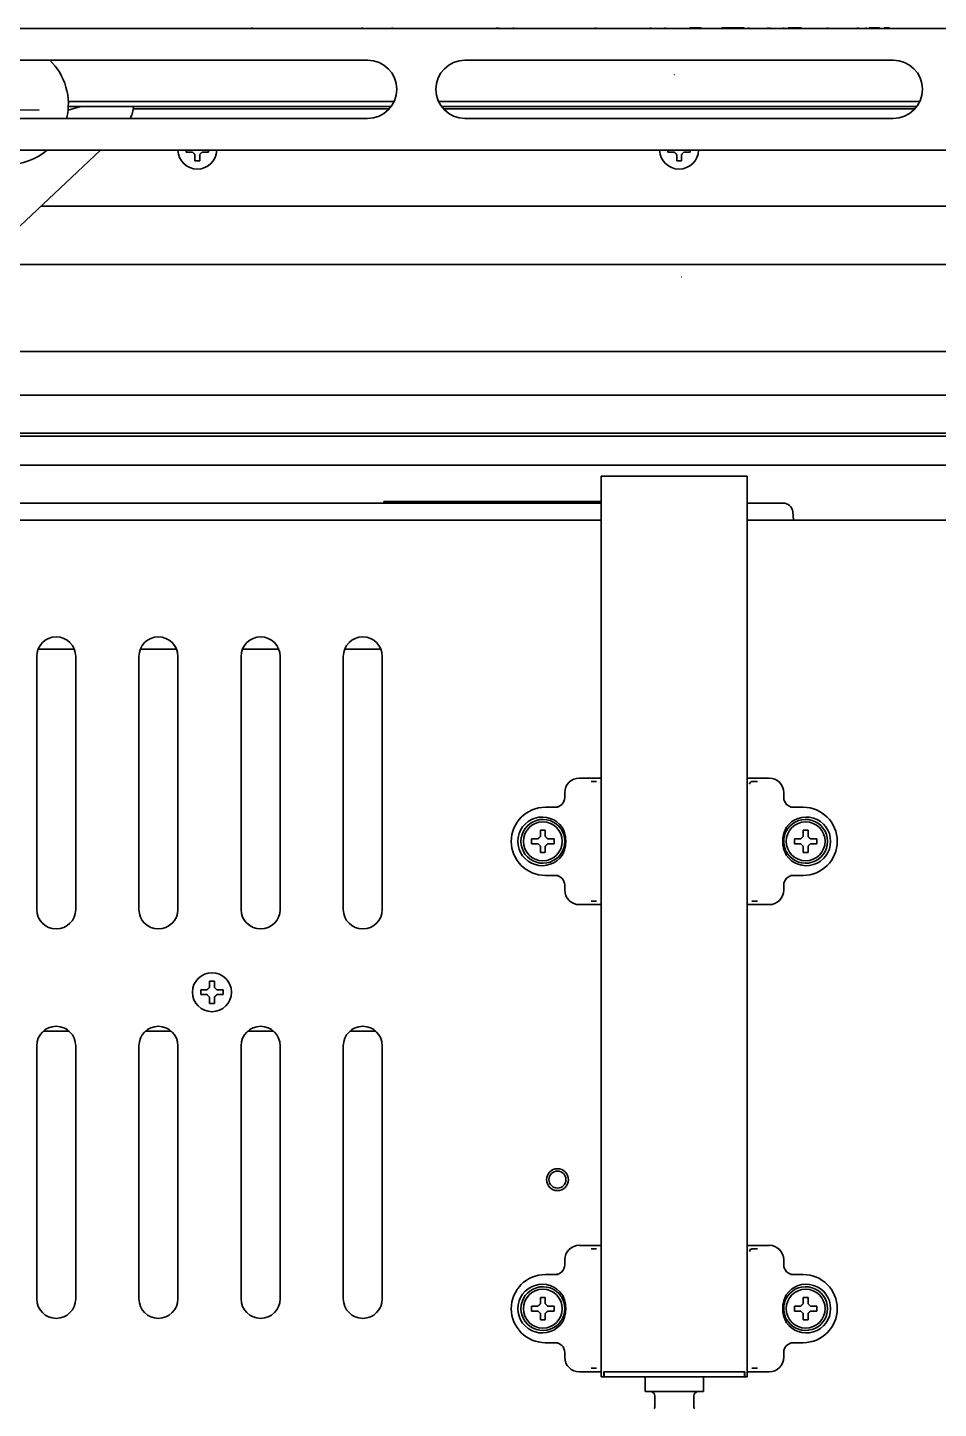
# Model space of a CAD drawing. Header units: inches. Extents: x 885 to 6823, y 710 to 5493.
# Drawn here: x 2807.9 to 2995.1, y 5130.6 to 5414.3 of the extents above; entities that cross this region are included whole.
import ezdxf

# ---------------------------------------------------------------- set-up
doc = ezdxf.new("R2010")
doc.units = ezdxf.units.IN
doc.layers.add('1', color=7, linetype='Continuous', true_color=0xffffff)

msp = doc.modelspace()

# ---------------------------------------------------------------- linework, layer by layer
at = {"layer": '1', "color": 7, "linetype": 'Continuous', "lineweight": 35}
for p, q in [((3093.78, 5414.08), (2789.78, 5414.08)), ((2854.05, 5414.26), (2854.05, 5414.08)), ((2876.64, 5414.26), (2876.64, 5414.08)), ((2882.81, 5414.26), (2882.81, 5414.08)), ((2889.67, 5414.08), (2889.67, 5414.18)), ((2890.03, 5414.08), (2890.03, 5414.18)), ((2893.94, 5414.08), (2893.94, 5414.18)), ((2895.74, 5414.08), (2895.74, 5414.18)), ((2898.19, 5414.08), (2898.19, 5414.18)), ((2898.45, 5414.08), (2898.45, 5414.18)), ((2899.8, 5414.08), (2899.8, 5414.18)), ((2902.76, 5414.08), (2902.76, 5414.18)), ((2903.14, 5414.08), (2903.14, 5414.18)), ((2904.34, 5414.26), (2904.34, 5414.08)), ((2904.69, 5414.08), (2904.69, 5414.26)), ((2906.92, 5414.08), (2906.92, 5414.18)), ((2907.78, 5414.26), (2907.78, 5414.08)), ((2910.32, 5414.08), (2910.32, 5414.18)), ((2913.7, 5414.08), (2913.7, 5414.18)), ((2914.15, 5414.08), (2914.15, 5414.18)), ((2924.62, 5414.08), (2924.62, 5414.26)), ((2935.87, 5414.08), (2935.87, 5414.26)), ((2938.92, 5414.26), (2938.92, 5414.08)), ((2941.78, 5414.08), (2941.78, 5414.08)), ((2943.98, 5414.08), (2943.98, 5414.18)), ((2946.33, 5414.08), (2946.33, 5414.18)), ((2950.59, 5414.08), (2950.59, 5414.18)), ((2952.44, 5414.08), (2952.44, 5414.18)), ((2954.92, 5414.08), (2954.92, 5414.18)), ((2955.13, 5414.08), (2955.13, 5414.18)), ((2956.04, 5414.26), (2956.04, 5414.08)), ((2959.99, 5414.08), (2959.99, 5414.26)), ((2960.42, 5414.26), (2960.42, 5414.08)), ((2963.04, 5414.08), (2963.04, 5414.18)), ((2963.23, 5414.08), (2963.23, 5414.26)), ((2964.21, 5414.08), (2964.21, 5414.18)), ((2966.91, 5414.08), (2966.91, 5414.18)), ((2972.25, 5414.08), (2972.25, 5414.26)), ((2972.95, 5414.08), (2972.95, 5414.18)), ((2973.15, 5414.08), (2973.15, 5414.18)), ((2978.43, 5414.08), (2978.43, 5414.26)), ((2978.57, 5414.08), (2978.57, 5414.26)), ((2980.23, 5414.26), (2980.23, 5414.08)), ((2980.81, 5414.08), (2980.81, 5414.18)), ((2981.57, 5414.08), (2981.57, 5414.18)), ((2981.62, 5414.08), (2981.62, 5414.18)), ((2982.25, 5414.08), (2982.25, 5414.18)), ((2982.33, 5414.18), (2982.33, 5414.08)), ((2982.93, 5414.08), (2982.93, 5414.18)), ((2983.93, 5414.08), (2983.93, 5414.18)), ((2984.35, 5414.08), (2984.35, 5414.18)), ((2984.37, 5414.08), (2984.37, 5414.18)), ((2985.01, 5414.18), (2984.93, 5414.18)), ((2984.93, 5414.08), (2984.93, 5414.18)), ((2985.01, 5414.08), (2985.01, 5414.18)), ((2802.78, 5407.58), (2877.78, 5407.58)), ((2897.78, 5407.58), (2985.78, 5407.58)), ((2816.27, 5399.08), (2883.24, 5399.08)), ((2892.33, 5399.08), (2991.23, 5399.08)), ((2798.4, 5397.48), (2810.28, 5397.28)), ((2877.78, 5395.58), (2802.78, 5395.58)), ((2818.85, 5398.08), (2816.21, 5397.29)), ((2816.27, 5398.08), (2882.65, 5398.08)), ((2829.65, 5397.58), (2882.25, 5397.58)), ((2892.91, 5398.08), (2990.65, 5398.08)), ((2893.31, 5397.58), (2990.25, 5397.58)), ((2985.78, 5395.58), (2897.78, 5395.58)), ((3093.78, 5389.08), (2789.78, 5389.08)), ((2797.88, 5365.58), (2822.87, 5389.08)), ((2840.48, 5388.68), (2840.48, 5389.08)), ((2845.08, 5389.08), (2845.08, 5388.68)), ((2939.48, 5388.68), (2939.48, 5389.08)), ((2944.08, 5389.08), (2944.08, 5388.68)), ((2810.64, 5377.58), (3072.92, 5377.58)), ((3101.06, 5365.58), (2782.5, 5365.58)), ((2755.76, 5347.73), (3127.8, 5347.73)), ((2744.24, 5338.73), (3139.32, 5338.73)), ((2731.39, 5330.33), (3150.18, 5330.33)), ((3145.53, 5330.94), (2736.03, 5330.94)), ((2733.28, 5324.33), (3148.28, 5324.33)), ((2925.78, 5289.08), (2925.78, 5322.08)), ((2955.78, 5322.08), (2925.78, 5322.08)), ((2955.78, 5289.08), (2955.78, 5322.08)), ((2733.28, 5316.58), (2925.78, 5316.58)), ((2733.28, 5316.58), (2925.78, 5316.58)), ((2881.08, 5316.88), (2883.08, 5316.88)), ((2881.08, 5316.58), (2881.08, 5316.88)), ((2883.08, 5316.88), (2925.78, 5316.88)), ((2955.78, 5316.58), (2958.16, 5316.58)), ((2955.78, 5316.58), (2958.16, 5316.58)), ((2958.16, 5316.58), (2963.14, 5316.58)), ((2958.16, 5316.58), (2963.14, 5316.58)), ((2965.13, 5314.76), (2965.28, 5313.08)), ((2965.13, 5314.76), (2965.28, 5313.08)), ((2733.28, 5313.08), (2925.78, 5313.08)), ((2955.78, 5313.08), (3148.28, 5313.08)), ((2925.78, 5289.08), (2925.78, 5138.08)), ((2955.78, 5138.08), (2955.78, 5289.08)), ((2809.78, 5233.08), (2809.78, 5285.08)), ((2817.49, 5286.58), (2810.07, 5286.58)), ((2817.49, 5286.58), (2810.07, 5286.58)), ((2817.78, 5285.08), (2817.78, 5233.08)), ((2830.78, 5233.08), (2830.78, 5285.08)), ((2838.49, 5286.58), (2831.07, 5286.58)), ((2838.49, 5286.58), (2831.07, 5286.58)), ((2838.78, 5285.08), (2838.78, 5233.08)), ((2851.78, 5233.08), (2851.78, 5285.08)), ((2859.49, 5286.58), (2852.07, 5286.58)), ((2859.49, 5286.58), (2852.07, 5286.58)), ((2859.78, 5285.08), (2859.78, 5233.08)), ((2872.78, 5233.08), (2872.78, 5285.08)), ((2880.49, 5286.58), (2873.07, 5286.58)), ((2880.49, 5286.58), (2873.07, 5286.58)), ((2880.78, 5285.08), (2880.78, 5233.08)), ((2921.29, 5260.08), (2925.78, 5260.08)), ((2923.68, 5259.34), (2924.81, 5259.34)), ((2955.78, 5260.08), (2960.27, 5260.08)), ((2956.75, 5259.34), (2957.88, 5259.34)), ((2918.28, 5257.09), (2918.28, 5256.08)), ((2963.28, 5256.08), (2963.28, 5257.09)), ((2914.28, 5254.08), (2916.9, 5254.08)), ((2964.66, 5254.08), (2967.28, 5254.08)), ((2911.48, 5247.08), (2911.48, 5247.58)), ((2911.48, 5246.58), (2911.48, 5247.08)), ((2916.08, 5247.58), (2916.08, 5247.08)), ((2916.08, 5247.08), (2916.08, 5246.58)), ((2965.48, 5247.08), (2965.48, 5247.58)), ((2965.48, 5246.58), (2965.48, 5247.08)), ((2970.08, 5247.58), (2970.08, 5247.08)), ((2970.08, 5247.08), (2970.08, 5246.58)), ((2916.9, 5240.08), (2914.28, 5240.08)), ((2967.28, 5240.08), (2964.66, 5240.08)), ((2918.28, 5238.08), (2918.28, 5237.07)), ((2963.28, 5237.07), (2963.28, 5238.08)), ((2925.78, 5234.08), (2921.29, 5234.08)), ((2924.81, 5234.82), (2923.68, 5234.82)), ((2960.27, 5234.08), (2955.78, 5234.08)), ((2957.88, 5234.82), (2956.75, 5234.82)), ((2843.48, 5216.08), (2843.48, 5216.58)), ((2843.48, 5215.58), (2843.48, 5216.08)), ((2848.08, 5216.58), (2848.08, 5216.08)), ((2848.08, 5216.08), (2848.08, 5215.58)), ((2816.43, 5208.08), (2811.14, 5208.08)), ((2837.43, 5208.08), (2832.14, 5208.08)), ((2858.43, 5208.08), (2853.14, 5208.08)), ((2879.43, 5208.08), (2874.14, 5208.08)), ((2809.78, 5153.08), (2809.78, 5205.08)), ((2817.78, 5205.08), (2817.78, 5153.08)), ((2830.78, 5153.08), (2830.78, 5205.08)), ((2838.78, 5205.08), (2838.78, 5153.08)), ((2851.78, 5153.08), (2851.78, 5205.08)), ((2859.78, 5205.08), (2859.78, 5153.08)), ((2872.78, 5153.08), (2872.78, 5205.08)), ((2880.78, 5205.08), (2880.78, 5153.08)), ((2921.29, 5164.08), (2925.78, 5164.08)), ((2923.68, 5163.34), (2924.81, 5163.34)), ((2955.78, 5164.08), (2960.27, 5164.08)), ((2956.75, 5163.34), (2957.88, 5163.34)), ((2918.28, 5161.09), (2918.28, 5160.08)), ((2963.28, 5160.08), (2963.28, 5161.09)), ((2914.28, 5158.08), (2916.9, 5158.08)), ((2964.66, 5158.08), (2967.28, 5158.08)), ((2911.48, 5151.08), (2911.48, 5151.58)), ((2916.08, 5151.58), (2916.08, 5151.08)), ((2965.48, 5151.08), (2965.48, 5151.58)), ((2970.08, 5151.58), (2970.08, 5151.08)), ((2911.48, 5150.58), (2911.48, 5151.08)), ((2916.08, 5151.08), (2916.08, 5150.58)), ((2965.48, 5150.58), (2965.48, 5151.08)), ((2970.08, 5151.08), (2970.08, 5150.58)), ((2916.9, 5144.08), (2914.28, 5144.08)), ((2967.28, 5144.08), (2964.66, 5144.08)), ((2918.28, 5142.08), (2918.28, 5141.07)), ((2963.28, 5141.07), (2963.28, 5142.08)), ((2925.78, 5138.08), (2921.29, 5138.08)), ((2924.81, 5138.82), (2923.68, 5138.82)), ((2925.78, 5137.08), (2925.78, 5138.08)), ((2925.78, 5138.08), (2925.78, 5137.08)), ((2925.78, 5138.08), (2925.79, 5138.08)), ((2925.79, 5138.08), (2925.79, 5137.08)), ((2955.27, 5138.08), (2926.29, 5138.08)), ((2926.29, 5138.08), (2926.29, 5137.08)), ((2926.37, 5138.08), (2955.21, 5138.08)), ((2926.37, 5137.08), (2926.37, 5138.08)), ((2955.21, 5137.08), (2955.21, 5138.08)), ((2955.27, 5138.08), (2955.27, 5137.08)), ((2955.77, 5138.08), (2955.77, 5137.08)), ((2955.77, 5138.08), (2955.78, 5138.08)), ((2960.27, 5138.08), (2955.78, 5138.08)), ((2955.78, 5137.08), (2955.78, 5138.08)), ((2955.78, 5137.08), (2955.78, 5138.08)), ((2957.88, 5138.82), (2956.75, 5138.82)), ((2925.78, 5137.08), (2925.79, 5137.08)), ((2926.29, 5137.08), (2925.79, 5137.08)), ((2926.29, 5137.08), (2926.37, 5137.08)), ((2926.37, 5137.08), (2955.21, 5137.08)), ((2934.78, 5137.08), (2934.78, 5134.08)), ((2946.78, 5134.08), (2946.78, 5137.08)), ((2955.21, 5137.08), (2955.27, 5137.08)), ((2955.77, 5137.08), (2955.27, 5137.08)), ((2955.77, 5137.08), (2955.78, 5137.08)), ((2940.78, 5134.08), (2934.78, 5134.08)), ((2936.78, 5133.08), (2936.78, 5130.78)), ((2946.78, 5134.08), (2940.78, 5134.08)), ((2944.78, 5130.78), (2944.78, 5133.08))]:
    msp.add_line(p, q, dxfattribs=at)
for centre, radius in [((2940.78, 5404.58), 0.0025), ((2942.28, 5363.03), 0.0025), ((2913.78, 5247.08), 4), ((2967.78, 5247.08), 4), ((2845.78, 5216.08), 4), ((2916.78, 5177.58), 2.25), ((2916.78, 5177.58), 1.75), ((2913.78, 5151.08), 4), ((2967.78, 5151.08), 4)]:
    msp.add_circle(centre, radius, dxfattribs=at)
for centre, radius, start, end in [((2803.78, 5398.58), 12.5, 346.1142, 46.0542), ((2877.78, 5401.58), 6, 270, 90), ((2897.78, 5401.58), 6, 90, 270), ((2985.78, 5401.58), 6, 270, 90), ((2821.78, 5399.04), 8, 334.3874, 353.1194), ((2803.78, 5398.58), 12.5, 270, 310.5375), ((2842.78, 5389.18), 4, 181.4344, 358.5713), ((2941.78, 5389.18), 4, 181.4344, 358.5713), ((2963.14, 5314.58), 2, 5, 90), ((2963.14, 5314.58), 2, 5, 90), ((2813.78, 5285.08), 4, 0, 180), ((2834.78, 5285.08), 4, 0, 180), ((2855.78, 5285.08), 4, 0, 180), ((2876.78, 5285.08), 4, 0, 180), ((2914.28, 5247.08), 7, 90, 270), ((2967.28, 5247.08), 7, 270, 90), ((2913.65, 5247.08), 5, 34.3523, 325.6477), ((2913.78, 5247.08), 4.5, 34.3523, 325.6477), ((2967.91, 5247.08), 5, 214.3523, 145.6477), ((2967.78, 5247.08), 4.5, 214.3523, 145.6477), ((2813.78, 5233.08), 4, 180, 0), ((2834.78, 5233.08), 4, 180, 0), ((2855.78, 5233.08), 4, 180, 0), ((2876.78, 5233.08), 4, 180, 0), ((2813.78, 5205.08), 4, 0, 180), ((2834.78, 5205.08), 4, 0, 180), ((2855.78, 5205.08), 4, 0, 180), ((2876.78, 5205.08), 4, 0, 180), ((2914.28, 5151.08), 7, 90, 270), ((2967.28, 5151.08), 7, 270, 90), ((2913.65, 5151.08), 5, 34.3523, 325.6477), ((2913.78, 5151.08), 4.5, 34.3523, 325.6477), ((2967.91, 5151.08), 5, 214.3523, 145.6477), ((2967.78, 5151.08), 4.5, 214.3523, 145.6477), ((2813.78, 5153.08), 4, 180, 0), ((2834.78, 5153.08), 4, 180, 0), ((2855.78, 5153.08), 4, 180, 0), ((2876.78, 5153.08), 4, 180, 0), ((2935.78, 5133.08), 1, 0, 90), ((2945.78, 5133.08), 1, 90, 180), ((2936.58, 5130.78), 0.2, 270, 0), ((2944.98, 5130.78), 0.2, 180, 270)]:
    msp.add_arc(centre, radius, start, end, dxfattribs=at)
for centre, major_axis, ratio, start_param, end_param in [((2921.3, 5257.08), (2.89, -0.89), 0.993, 1.872734, 3.439565), ((2956.75, 5258.84), (0.248, 0.434), 0.9975, 0.520128, 2.088768), ((2960.26, 5257.08), (2.89, 0.89), 0.993, 5.985213, 7.552044), ((2916.27, 5256.08), (2.01, 0), 0.993605, 4.712389, 6.283185), ((2965.29, 5256.08), (2.01, 0), 0.993605, 3.141593, 4.712389), ((2916.27, 5238.08), (-2.01, 0), 0.993605, 3.141593, 4.712389), ((2965.29, 5238.08), (-2.01, 0), 0.993605, 4.712389, 6.283185), ((2921.3, 5237.08), (-2.89, -0.89), 0.993, 5.985213, 7.552044), ((2960.26, 5237.08), (-2.89, 0.89), 0.993, 1.872734, 3.439565), ((2921.3, 5161.08), (2.89, -0.89), 0.993, 1.872734, 3.439565), ((2956.75, 5162.84), (0.248, 0.434), 0.9975, 0.520128, 2.088768), ((2960.26, 5161.08), (2.89, 0.89), 0.993, 5.985213, 7.552044), ((2916.27, 5160.08), (2.01, 0), 0.993605, 4.712389, 6.283185), ((2965.29, 5160.08), (2.01, 0), 0.993605, 3.141593, 4.712389), ((2916.27, 5142.08), (-2.01, 0), 0.993605, 3.141593, 4.712389), ((2965.29, 5142.08), (-2.01, 0), 0.993605, 4.712389, 6.283185), ((2921.3, 5141.08), (-2.89, -0.89), 0.993, 5.985213, 7.552044), ((2960.26, 5141.08), (-2.89, 0.89), 0.993, 1.872734, 3.439565)]:
    msp.add_ellipse(centre, major_axis=major_axis, ratio=ratio, start_param=start_param, end_param=end_param, dxfattribs=at)
for points, degree, knots in [([(2946.33, 5414.18), (2946.04, 5414.18), (2945.74, 5414.18), (2945.45, 5414.18), (2944.86, 5414.18), (2944.57, 5414.18), (2944.27, 5414.18), (2943.98, 5414.18)], 4, [0, 0, 0, 0, 0, 0.5, 0.5, 0.5, 1, 1, 1, 1, 1]), ([(2952.44, 5414.18), (2952.23, 5414.18), (2952.03, 5414.18), (2951.82, 5414.18), (2951.36, 5414.18), (2951.1, 5414.18), (2950.85, 5414.18), (2950.59, 5414.18)], 4, [0, 0, 0, 0, 0, 0.445686, 0.445686, 0.445686, 1, 1, 1, 1, 1]), ([(2954.92, 5414.18), (2954.61, 5414.18), (2954.3, 5414.18), (2953.99, 5414.18), (2953.37, 5414.18), (2953.06, 5414.18), (2952.75, 5414.18), (2952.44, 5414.18)], 4, [0, 0, 0, 0, 0, 0.5, 0.5, 0.5, 1, 1, 1, 1, 1]), ([(2966.91, 5414.18), (2966.46, 5414.18), (2966.01, 5414.18), (2965.11, 5414.18), (2964.66, 5414.18), (2964.21, 5414.18)], 3, [0, 0, 0, 0, 0.5, 0.5, 1, 1, 1, 1]), ([(2981.57, 5414.18), (2981.44, 5414.18), (2981.31, 5414.18), (2981.06, 5414.18), (2980.94, 5414.18), (2980.81, 5414.18)], 3, [0, 0, 0, 0, 0.5, 0.5, 1, 1, 1, 1]), ([(2981.62, 5414.18), (2981.61, 5414.18), (2981.6, 5414.18), (2981.58, 5414.18), (2981.58, 5414.18), (2981.57, 5414.18)], 3, [0, 0, 0, 0, 0.5, 0.5, 1, 1, 1, 1]), ([(2984.35, 5414.18), (2984.28, 5414.18), (2984.21, 5414.18), (2984.07, 5414.18), (2984, 5414.18), (2983.93, 5414.18)], 3, [0, 0, 0, 0, 0.5, 0.5, 1, 1, 1, 1]), ([(2984.37, 5414.18), (2984.36, 5414.18), (2984.36, 5414.18), (2984.36, 5414.18), (2984.35, 5414.18), (2984.35, 5414.18)], 3, [0, 0, 0, 0, 0.5, 0.5, 1, 1, 1, 1]), ([(2984.93, 5414.18), (2984.84, 5414.18), (2984.74, 5414.18), (2984.55, 5414.18), (2984.46, 5414.18), (2984.37, 5414.18)], 3, [0, 0, 0, 0, 0.5, 0.5, 1, 1, 1, 1]), ([(2842.28, 5386.88), (2842.28, 5387.08), (2842.28, 5387.29), (2842.28, 5387.62), (2842.28, 5387.73), (2842.28, 5387.95), (2842.28, 5388.07), (2842.28, 5388.18)], 3, [0, 0, 0, 0, 0.5, 0.5, 0.75, 0.75, 1, 1, 1, 1]), ([(2845.08, 5388.68), (2844.88, 5388.68), (2844.67, 5388.68), (2844.34, 5388.68), (2844.23, 5388.68), (2844.01, 5388.68), (2843.9, 5388.68), (2843.78, 5388.68)], 3, [0, 0, 0, 0, 0.5, 0.5, 0.75, 0.75, 1, 1, 1, 1]), ([(2941.28, 5386.88), (2941.28, 5387.08), (2941.28, 5387.29), (2941.28, 5387.62), (2941.28, 5387.73), (2941.28, 5387.95), (2941.28, 5388.07), (2941.28, 5388.18)], 3, [0, 0, 0, 0, 0.5, 0.5, 0.75, 0.75, 1, 1, 1, 1]), ([(2944.08, 5388.68), (2943.88, 5388.68), (2943.67, 5388.68), (2943.34, 5388.68), (2943.23, 5388.68), (2943.01, 5388.68), (2942.9, 5388.68), (2942.78, 5388.68)], 3, [0, 0, 0, 0, 0.5, 0.5, 0.75, 0.75, 1, 1, 1, 1]), ([(2914.28, 5249.38), (2914.28, 5249.18), (2914.28, 5248.97), (2914.28, 5248.64), (2914.28, 5248.53), (2914.28, 5248.31), (2914.28, 5248.2), (2914.28, 5248.08)], 3, [0, 0, 0, 0, 0.5, 0.5, 0.75, 0.75, 1, 1, 1, 1]), ([(2917.5, 5244.54), (2917.56, 5244.64), (2917.62, 5244.73), (2917.73, 5244.92), (2917.78, 5245.02), (2917.88, 5245.22), (2917.93, 5245.33), (2917.99, 5245.48), (2918.01, 5245.53), (2918.04, 5245.64), (2918.08, 5245.75), (2918.11, 5245.85), (2918.14, 5245.96), (2918.15, 5246.02), (2918.19, 5246.18), (2918.21, 5246.29), (2918.25, 5246.52), (2918.26, 5246.63), (2918.28, 5246.86), (2918.28, 5246.97), (2918.28, 5247.14), (2918.28, 5247.2), (2918.27, 5247.31), (2918.27, 5247.37), (2918.26, 5247.54), (2918.25, 5247.65), (2918.21, 5247.88), (2918.19, 5247.99), (2918.15, 5248.15), (2918.14, 5248.21), (2918.11, 5248.32), (2918.09, 5248.37), (2918.04, 5248.53), (2918.01, 5248.64), (2917.92, 5248.84), (2917.88, 5248.94), (2917.78, 5249.14), (2917.73, 5249.24), (2917.62, 5249.43), (2917.56, 5249.53), (2917.5, 5249.62)], 3, [0, 0, 0, 0, 0.0625, 0.0625, 0.125, 0.125, 0.1875, 0.1875, 0.21875, 0.21875, 0.25, 0.28125, 0.28125, 0.3125, 0.3125, 0.375, 0.375, 0.4375, 0.4375, 0.5, 0.5, 0.53125, 0.53125, 0.5625, 0.5625, 0.625, 0.625, 0.6875, 0.6875, 0.71875, 0.71875, 0.75, 0.75, 0.8125, 0.8125, 0.875, 0.875, 0.9375, 0.9375, 1, 1, 1, 1]), ([(2917.78, 5249.9), (2917.84, 5249.8), (2917.89, 5249.69), (2917.99, 5249.47), (2918.04, 5249.35), (2918.17, 5249.01), (2918.24, 5248.78), (2918.32, 5248.49), (2918.33, 5248.43), (2918.36, 5248.31), (2918.37, 5248.25), (2918.4, 5248.07), (2918.42, 5247.94), (2918.45, 5247.7), (2918.46, 5247.58), (2918.47, 5247.33), (2918.48, 5247.21), (2918.48, 5246.96), (2918.47, 5246.84), (2918.46, 5246.59), (2918.45, 5246.47), (2918.42, 5246.23), (2918.4, 5246.1), (2918.37, 5245.92), (2918.36, 5245.86), (2918.33, 5245.74), (2918.3, 5245.62), (2918.27, 5245.5), (2918.24, 5245.39), (2918.22, 5245.33), (2918.17, 5245.15), (2918.13, 5245.04), (2918.04, 5244.81), (2917.99, 5244.7), (2917.89, 5244.48), (2917.84, 5244.37), (2917.78, 5244.26)], 3, [0, 0, 0, 0, 0.0625, 0.0625, 0.125, 0.125, 0.25, 0.25, 0.28125, 0.28125, 0.3125, 0.3125, 0.375, 0.375, 0.4375, 0.4375, 0.5, 0.5, 0.5625, 0.5625, 0.625, 0.625, 0.6875, 0.6875, 0.71875, 0.71875, 0.75, 0.78125, 0.78125, 0.8125, 0.8125, 0.875, 0.875, 0.9375, 0.9375, 1, 1, 1, 1]), ([(2963.78, 5244.26), (2963.72, 5244.37), (2963.67, 5244.48), (2963.57, 5244.7), (2963.52, 5244.81), (2963.39, 5245.15), (2963.32, 5245.38), (2963.24, 5245.68), (2963.23, 5245.74), (2963.21, 5245.86), (2963.19, 5245.92), (2963.16, 5246.1), (2963.14, 5246.22), (2963.11, 5246.46), (2963.1, 5246.59), (2963.09, 5246.83), (2963.08, 5246.96), (2963.08, 5247.2), (2963.09, 5247.33), (2963.1, 5247.57), (2963.11, 5247.69), (2963.14, 5247.94), (2963.16, 5248.06), (2963.19, 5248.24), (2963.2, 5248.3), (2963.23, 5248.42), (2963.26, 5248.54), (2963.29, 5248.66), (2963.32, 5248.78), (2963.34, 5248.84), (2963.39, 5249.01), (2963.43, 5249.13), (2963.52, 5249.35), (2963.57, 5249.46), (2963.67, 5249.69), (2963.72, 5249.8), (2963.78, 5249.9)], 3, [0, 0, 0, 0, 0.0625, 0.0625, 0.125, 0.125, 0.25, 0.25, 0.28125, 0.28125, 0.3125, 0.3125, 0.375, 0.375, 0.4375, 0.4375, 0.5, 0.5, 0.5625, 0.5625, 0.625, 0.625, 0.6875, 0.6875, 0.71875, 0.71875, 0.75, 0.78125, 0.78125, 0.8125, 0.8125, 0.875, 0.875, 0.9375, 0.9375, 1, 1, 1, 1]), ([(2964.07, 5249.62), (2964, 5249.53), (2963.94, 5249.43), (2963.83, 5249.24), (2963.78, 5249.14), (2963.68, 5248.94), (2963.64, 5248.84), (2963.57, 5248.68), (2963.55, 5248.63), (2963.52, 5248.52), (2963.48, 5248.42), (2963.45, 5248.31), (2963.42, 5248.2), (2963.41, 5248.15), (2963.37, 5247.98), (2963.35, 5247.87), (2963.31, 5247.65), (2963.3, 5247.53), (2963.28, 5247.31), (2963.28, 5247.19), (2963.28, 5247.02), (2963.28, 5246.96), (2963.29, 5246.85), (2963.29, 5246.79), (2963.3, 5246.62), (2963.32, 5246.51), (2963.35, 5246.29), (2963.37, 5246.18), (2963.41, 5246.01), (2963.42, 5245.96), (2963.45, 5245.85), (2963.47, 5245.79), (2963.52, 5245.63), (2963.56, 5245.53), (2963.64, 5245.32), (2963.68, 5245.22), (2963.78, 5245.02), (2963.83, 5244.92), (2963.94, 5244.73), (2964, 5244.64), (2964.07, 5244.54)], 3, [0, 0, 0, 0, 0.0625, 0.0625, 0.125, 0.125, 0.1875, 0.1875, 0.21875, 0.21875, 0.25, 0.28125, 0.28125, 0.3125, 0.3125, 0.375, 0.375, 0.4375, 0.4375, 0.5, 0.5, 0.53125, 0.53125, 0.5625, 0.5625, 0.625, 0.625, 0.6875, 0.6875, 0.71875, 0.71875, 0.75, 0.75, 0.8125, 0.8125, 0.875, 0.875, 0.9375, 0.9375, 1, 1, 1, 1]), ([(2968.28, 5249.38), (2968.28, 5249.18), (2968.28, 5248.97), (2968.28, 5248.64), (2968.28, 5248.53), (2968.28, 5248.31), (2968.28, 5248.2), (2968.28, 5248.08)], 3, [0, 0, 0, 0, 0.5, 0.5, 0.75, 0.75, 1, 1, 1, 1]), ([(2911.48, 5247.58), (2911.68, 5247.58), (2911.89, 5247.58), (2912.22, 5247.58), (2912.33, 5247.58), (2912.55, 5247.58), (2912.67, 5247.58), (2912.78, 5247.58)], 3, [0, 0, 0, 0, 0.5, 0.5, 0.75, 0.75, 1, 1, 1, 1]), ([(2913.28, 5244.78), (2913.28, 5244.98), (2913.28, 5245.19), (2913.28, 5245.52), (2913.28, 5245.63), (2913.28, 5245.85), (2913.28, 5245.97), (2913.28, 5246.08)], 3, [0, 0, 0, 0, 0.5, 0.5, 0.75, 0.75, 1, 1, 1, 1]), ([(2916.08, 5246.58), (2915.88, 5246.58), (2915.67, 5246.58), (2915.34, 5246.58), (2915.23, 5246.58), (2915.01, 5246.58), (2914.9, 5246.58), (2914.78, 5246.58)], 3, [0, 0, 0, 0, 0.5, 0.5, 0.75, 0.75, 1, 1, 1, 1]), ([(2965.48, 5247.58), (2965.68, 5247.58), (2965.89, 5247.58), (2966.22, 5247.58), (2966.33, 5247.58), (2966.55, 5247.58), (2966.67, 5247.58), (2966.78, 5247.58)], 3, [0, 0, 0, 0, 0.5, 0.5, 0.75, 0.75, 1, 1, 1, 1]), ([(2967.28, 5244.78), (2967.28, 5244.98), (2967.28, 5245.19), (2967.28, 5245.52), (2967.28, 5245.63), (2967.28, 5245.85), (2967.28, 5245.97), (2967.28, 5246.08)], 3, [0, 0, 0, 0, 0.5, 0.5, 0.75, 0.75, 1, 1, 1, 1]), ([(2970.08, 5246.58), (2969.88, 5246.58), (2969.67, 5246.58), (2969.34, 5246.58), (2969.23, 5246.58), (2969.01, 5246.58), (2968.9, 5246.58), (2968.78, 5246.58)], 3, [0, 0, 0, 0, 0.5, 0.5, 0.75, 0.75, 1, 1, 1, 1]), ([(2846.28, 5218.38), (2846.28, 5218.18), (2846.28, 5217.97), (2846.28, 5217.64), (2846.28, 5217.53), (2846.28, 5217.31), (2846.28, 5217.2), (2846.28, 5217.08)], 3, [0, 0, 0, 0, 0.5, 0.5, 0.75, 0.75, 1, 1, 1, 1]), ([(2843.48, 5216.58), (2843.68, 5216.58), (2843.89, 5216.58), (2844.22, 5216.58), (2844.33, 5216.58), (2844.55, 5216.58), (2844.67, 5216.58), (2844.78, 5216.58)], 3, [0, 0, 0, 0, 0.5, 0.5, 0.75, 0.75, 1, 1, 1, 1]), ([(2845.28, 5213.78), (2845.28, 5213.98), (2845.28, 5214.19), (2845.28, 5214.52), (2845.28, 5214.63), (2845.28, 5214.85), (2845.28, 5214.97), (2845.28, 5215.08)], 3, [0, 0, 0, 0, 0.5, 0.5, 0.75, 0.75, 1, 1, 1, 1]), ([(2848.08, 5215.58), (2847.88, 5215.58), (2847.67, 5215.58), (2847.34, 5215.58), (2847.23, 5215.58), (2847.01, 5215.58), (2846.9, 5215.58), (2846.78, 5215.58)], 3, [0, 0, 0, 0, 0.5, 0.5, 0.75, 0.75, 1, 1, 1, 1]), ([(2911.48, 5151.58), (2911.68, 5151.58), (2911.89, 5151.58), (2912.22, 5151.58), (2912.33, 5151.58), (2912.55, 5151.58), (2912.67, 5151.58), (2912.78, 5151.58)], 3, [0, 0, 0, 0, 0.5, 0.5, 0.75, 0.75, 1, 1, 1, 1]), ([(2914.28, 5153.38), (2914.28, 5153.18), (2914.28, 5152.97), (2914.28, 5152.64), (2914.28, 5152.53), (2914.28, 5152.31), (2914.28, 5152.2), (2914.28, 5152.08)], 3, [0, 0, 0, 0, 0.5, 0.5, 0.75, 0.75, 1, 1, 1, 1]), ([(2917.5, 5148.54), (2917.56, 5148.64), (2917.62, 5148.73), (2917.73, 5148.92), (2917.78, 5149.02), (2917.88, 5149.22), (2917.93, 5149.33), (2917.99, 5149.48), (2918.01, 5149.53), (2918.04, 5149.64), (2918.08, 5149.75), (2918.11, 5149.85), (2918.14, 5149.96), (2918.15, 5150.02), (2918.19, 5150.18), (2918.21, 5150.29), (2918.25, 5150.52), (2918.26, 5150.63), (2918.28, 5150.86), (2918.28, 5150.97), (2918.28, 5151.14), (2918.28, 5151.2), (2918.27, 5151.31), (2918.27, 5151.37), (2918.26, 5151.54), (2918.25, 5151.65), (2918.21, 5151.88), (2918.19, 5151.99), (2918.15, 5152.15), (2918.14, 5152.21), (2918.11, 5152.32), (2918.09, 5152.37), (2918.04, 5152.53), (2918.01, 5152.64), (2917.92, 5152.84), (2917.88, 5152.94), (2917.78, 5153.14), (2917.73, 5153.24), (2917.62, 5153.43), (2917.56, 5153.53), (2917.5, 5153.62)], 3, [0, 0, 0, 0, 0.0625, 0.0625, 0.125, 0.125, 0.1875, 0.1875, 0.21875, 0.21875, 0.25, 0.28125, 0.28125, 0.3125, 0.3125, 0.375, 0.375, 0.4375, 0.4375, 0.5, 0.5, 0.53125, 0.53125, 0.5625, 0.5625, 0.625, 0.625, 0.6875, 0.6875, 0.71875, 0.71875, 0.75, 0.75, 0.8125, 0.8125, 0.875, 0.875, 0.9375, 0.9375, 1, 1, 1, 1]), ([(2917.78, 5153.9), (2917.84, 5153.8), (2917.89, 5153.69), (2917.99, 5153.47), (2918.04, 5153.35), (2918.17, 5153.01), (2918.24, 5152.78), (2918.32, 5152.49), (2918.33, 5152.43), (2918.36, 5152.31), (2918.37, 5152.25), (2918.4, 5152.07), (2918.42, 5151.94), (2918.45, 5151.7), (2918.46, 5151.58), (2918.47, 5151.33), (2918.48, 5151.21), (2918.48, 5150.96), (2918.47, 5150.84), (2918.46, 5150.59), (2918.45, 5150.47), (2918.42, 5150.23), (2918.4, 5150.1), (2918.37, 5149.92), (2918.36, 5149.86), (2918.33, 5149.74), (2918.3, 5149.62), (2918.27, 5149.5), (2918.24, 5149.39), (2918.22, 5149.33), (2918.17, 5149.15), (2918.13, 5149.04), (2918.04, 5148.81), (2917.99, 5148.7), (2917.89, 5148.48), (2917.84, 5148.37), (2917.78, 5148.26)], 3, [0, 0, 0, 0, 0.0625, 0.0625, 0.125, 0.125, 0.25, 0.25, 0.28125, 0.28125, 0.3125, 0.3125, 0.375, 0.375, 0.4375, 0.4375, 0.5, 0.5, 0.5625, 0.5625, 0.625, 0.625, 0.6875, 0.6875, 0.71875, 0.71875, 0.75, 0.78125, 0.78125, 0.8125, 0.8125, 0.875, 0.875, 0.9375, 0.9375, 1, 1, 1, 1]), ([(2963.78, 5148.26), (2963.72, 5148.37), (2963.67, 5148.48), (2963.57, 5148.7), (2963.52, 5148.81), (2963.39, 5149.15), (2963.32, 5149.38), (2963.24, 5149.68), (2963.23, 5149.74), (2963.21, 5149.86), (2963.19, 5149.92), (2963.16, 5150.1), (2963.14, 5150.22), (2963.11, 5150.46), (2963.1, 5150.59), (2963.09, 5150.83), (2963.08, 5150.96), (2963.08, 5151.2), (2963.09, 5151.33), (2963.1, 5151.57), (2963.11, 5151.69), (2963.14, 5151.94), (2963.16, 5152.06), (2963.19, 5152.24), (2963.2, 5152.3), (2963.23, 5152.42), (2963.26, 5152.54), (2963.29, 5152.66), (2963.32, 5152.78), (2963.34, 5152.84), (2963.39, 5153.01), (2963.43, 5153.13), (2963.52, 5153.35), (2963.57, 5153.46), (2963.67, 5153.69), (2963.72, 5153.8), (2963.78, 5153.9)], 3, [0, 0, 0, 0, 0.0625, 0.0625, 0.125, 0.125, 0.25, 0.25, 0.28125, 0.28125, 0.3125, 0.3125, 0.375, 0.375, 0.4375, 0.4375, 0.5, 0.5, 0.5625, 0.5625, 0.625, 0.625, 0.6875, 0.6875, 0.71875, 0.71875, 0.75, 0.78125, 0.78125, 0.8125, 0.8125, 0.875, 0.875, 0.9375, 0.9375, 1, 1, 1, 1]), ([(2964.07, 5153.62), (2964, 5153.53), (2963.94, 5153.43), (2963.83, 5153.24), (2963.78, 5153.14), (2963.68, 5152.94), (2963.64, 5152.84), (2963.57, 5152.68), (2963.55, 5152.63), (2963.52, 5152.52), (2963.48, 5152.42), (2963.45, 5152.31), (2963.42, 5152.2), (2963.41, 5152.15), (2963.37, 5151.98), (2963.35, 5151.87), (2963.31, 5151.65), (2963.3, 5151.53), (2963.28, 5151.31), (2963.28, 5151.19), (2963.28, 5151.02), (2963.28, 5150.96), (2963.29, 5150.85), (2963.29, 5150.79), (2963.3, 5150.62), (2963.32, 5150.51), (2963.35, 5150.29), (2963.37, 5150.18), (2963.41, 5150.01), (2963.42, 5149.96), (2963.45, 5149.85), (2963.47, 5149.79), (2963.52, 5149.63), (2963.56, 5149.53), (2963.64, 5149.32), (2963.68, 5149.22), (2963.78, 5149.02), (2963.83, 5148.92), (2963.94, 5148.73), (2964, 5148.64), (2964.07, 5148.54)], 3, [0, 0, 0, 0, 0.0625, 0.0625, 0.125, 0.125, 0.1875, 0.1875, 0.21875, 0.21875, 0.25, 0.28125, 0.28125, 0.3125, 0.3125, 0.375, 0.375, 0.4375, 0.4375, 0.5, 0.5, 0.53125, 0.53125, 0.5625, 0.5625, 0.625, 0.625, 0.6875, 0.6875, 0.71875, 0.71875, 0.75, 0.75, 0.8125, 0.8125, 0.875, 0.875, 0.9375, 0.9375, 1, 1, 1, 1]), ([(2965.48, 5151.58), (2965.68, 5151.58), (2965.89, 5151.58), (2966.22, 5151.58), (2966.33, 5151.58), (2966.55, 5151.58), (2966.67, 5151.58), (2966.78, 5151.58)], 3, [0, 0, 0, 0, 0.5, 0.5, 0.75, 0.75, 1, 1, 1, 1]), ([(2968.28, 5153.38), (2968.28, 5153.18), (2968.28, 5152.97), (2968.28, 5152.64), (2968.28, 5152.53), (2968.28, 5152.31), (2968.28, 5152.2), (2968.28, 5152.08)], 3, [0, 0, 0, 0, 0.5, 0.5, 0.75, 0.75, 1, 1, 1, 1]), ([(2913.28, 5148.78), (2913.28, 5148.98), (2913.28, 5149.19), (2913.28, 5149.52), (2913.28, 5149.63), (2913.28, 5149.85), (2913.28, 5149.97), (2913.28, 5150.08)], 3, [0, 0, 0, 0, 0.5, 0.5, 0.75, 0.75, 1, 1, 1, 1]), ([(2916.08, 5150.58), (2915.88, 5150.58), (2915.67, 5150.58), (2915.34, 5150.58), (2915.23, 5150.58), (2915.01, 5150.58), (2914.9, 5150.58), (2914.78, 5150.58)], 3, [0, 0, 0, 0, 0.5, 0.5, 0.75, 0.75, 1, 1, 1, 1]), ([(2967.28, 5148.78), (2967.28, 5148.98), (2967.28, 5149.19), (2967.28, 5149.52), (2967.28, 5149.63), (2967.28, 5149.85), (2967.28, 5149.97), (2967.28, 5150.08)], 3, [0, 0, 0, 0, 0.5, 0.5, 0.75, 0.75, 1, 1, 1, 1]), ([(2970.08, 5150.58), (2969.88, 5150.58), (2969.67, 5150.58), (2969.34, 5150.58), (2969.23, 5150.58), (2969.01, 5150.58), (2968.9, 5150.58), (2968.78, 5150.58)], 3, [0, 0, 0, 0, 0.5, 0.5, 0.75, 0.75, 1, 1, 1, 1])]:
    msp.add_open_spline(points, degree=degree, knots=knots, dxfattribs=at)
for points, weights, degree, knots in [([(2955.13, 5414.18), (2955.12, 5414.18), (2955.12, 5414.18), (2955.11, 5414.18), (2955.09, 5414.18), (2955.07, 5414.18), (2955.06, 5414.18), (2955.03, 5414.18), (2955.01, 5414.18), (2955, 5414.18), (2954.97, 5414.18), (2954.95, 5414.18), (2954.94, 5414.18), (2954.92, 5414.18), (2954.92, 5414.18), (2954.92, 5414.18), (2954.92, 5414.18), (2954.92, 5414.18), (2954.92, 5414.18), (2954.91, 5414.18), (2954.92, 5414.18)], [0.500060786338, 0.500060786338, 0.500060786338, 0.500060786338, 0.500055877945, 0.500054241814, 0.500055877945, 0.500059979791, 0.500059710942, 0.500059979791, 0.500060139876, 0.500059924388, 0.500060139876, 0.500044676411, 0.500039306435, 0.500044676411, 0.500060786338, 0.500060786338, 0.500060786338, 0.500060786338, 0.500060786338], 4, [0, 0, 0, 0, 0, 0.046603, 0.046603, 0.046603, 0.225989, 0.225989, 0.225989, 0.470421, 0.470421, 0.470421, 0.707753, 0.707753, 0.707753, 0.840889, 0.840889, 0.840889, 0.840889, 1, 1, 1, 1, 1]), ([(2982.25, 5414.18), (2982.25, 5414.18), (2982.25, 5414.18), (2982.24, 5414.18), (2982.24, 5414.18), (2982.23, 5414.18), (2982.21, 5414.18), (2982.19, 5414.18), (2982.16, 5414.18), (2982.13, 5414.18), (2982.07, 5414.18), (2982, 5414.18), (2981.83, 5414.18), (2981.72, 5414.18), (2981.62, 5414.18)], [0.500151228861, 0.4999289487, 0.499951703463, 0.500219493152, 0.47562565834, 0.47562565834, 0.500219493152, 0.479696140891, 0.479696140891, 0.500219493152, 0.500030182143, 0.500030182143, 0.500219493152, 0.500219493152, 0.500219493152], 3, [0, 0, 0, 0, 0.211241, 0.211241, 0.211241, 0.308706, 0.308706, 0.308706, 0.40485, 0.40485, 0.40485, 0.634555, 0.634555, 1, 1, 1, 1]), ([(2982.93, 5414.18), (2982.83, 5414.18), (2982.73, 5414.18), (2982.59, 5414.18), (2982.56, 5414.18), (2982.49, 5414.18), (2982.45, 5414.18), (2982.4, 5414.18), (2982.38, 5414.18), (2982.35, 5414.18), (2982.34, 5414.18), (2982.33, 5414.18), (2982.33, 5414.18)], [0.500006319012, 0.500006319012, 0.500006319012, 0.499675873131, 0.499675873131, 0.499157159944, 0.499157159944, 0.498919649512, 0.498919649512, 0.500006319012, 0.443892118509, 0.443892118509, 0.500006319012], 3, [0, 0, 0, 0, 0.484473, 0.484473, 0.670336, 0.670336, 0.828748, 0.828748, 0.946908, 0.946908, 0.946908, 1, 1, 1, 1])]:
    msp.add_rational_spline(points, weights, degree=degree, knots=knots, dxfattribs=at)
for points in [[(2841.78, 5388.68), (2841.73, 5388.68), (2841.62, 5388.68), (2841.46, 5388.68), (2841.3, 5388.68), (2841.14, 5388.68), (2840.99, 5388.68), (2840.83, 5388.68), (2840.67, 5388.68), (2840.54, 5388.68), (2840.48, 5388.68)], [(2842.28, 5388.18), (2842.25, 5388.21), (2842.2, 5388.26), (2842.13, 5388.33), (2842.06, 5388.4), (2841.99, 5388.47), (2841.92, 5388.54), (2841.85, 5388.61), (2841.8, 5388.66), (2841.78, 5388.68)], [(2843.78, 5388.68), (2843.76, 5388.66), (2843.71, 5388.61), (2843.64, 5388.54), (2843.57, 5388.47), (2843.49, 5388.4), (2843.42, 5388.32), (2843.35, 5388.25), (2843.3, 5388.21), (2843.28, 5388.18)], [(2843.28, 5388.18), (2843.28, 5388.13), (2843.28, 5388.02), (2843.28, 5387.86), (2843.28, 5387.7), (2843.28, 5387.54), (2843.28, 5387.39), (2843.28, 5387.24), (2843.28, 5387.07), (2843.28, 5386.95), (2843.28, 5386.88)], [(2940.78, 5388.68), (2940.73, 5388.68), (2940.62, 5388.68), (2940.46, 5388.68), (2940.3, 5388.68), (2940.14, 5388.68), (2939.99, 5388.68), (2939.83, 5388.68), (2939.67, 5388.68), (2939.54, 5388.68), (2939.48, 5388.68)], [(2941.28, 5388.18), (2941.25, 5388.21), (2941.2, 5388.26), (2941.13, 5388.33), (2941.06, 5388.4), (2940.99, 5388.47), (2940.92, 5388.54), (2940.85, 5388.61), (2940.8, 5388.66), (2940.78, 5388.68)], [(2942.78, 5388.68), (2942.76, 5388.66), (2942.71, 5388.61), (2942.64, 5388.54), (2942.57, 5388.47), (2942.49, 5388.4), (2942.42, 5388.32), (2942.35, 5388.25), (2942.3, 5388.21), (2942.28, 5388.18)], [(2942.28, 5388.18), (2942.28, 5388.13), (2942.28, 5388.02), (2942.28, 5387.86), (2942.28, 5387.7), (2942.28, 5387.54), (2942.28, 5387.39), (2942.28, 5387.24), (2942.28, 5387.07), (2942.28, 5386.95), (2942.28, 5386.88)], [(2843.28, 5386.88), (2843.11, 5386.88), (2842.78, 5386.88), (2842.45, 5386.88), (2842.28, 5386.88)], [(2942.28, 5386.88), (2942.11, 5386.88), (2941.78, 5386.88), (2941.45, 5386.88), (2941.28, 5386.88)], [(2912.78, 5247.58), (2912.8, 5247.61), (2912.85, 5247.65), (2912.92, 5247.72), (2912.99, 5247.8), (2913.07, 5247.87), (2913.14, 5247.94), (2913.21, 5248.01), (2913.26, 5248.06), (2913.28, 5248.08)], [(2913.28, 5249.38), (2913.45, 5249.38), (2913.78, 5249.38), (2914.11, 5249.38), (2914.28, 5249.38)], [(2913.28, 5248.08), (2913.28, 5248.14), (2913.28, 5248.24), (2913.28, 5248.41), (2913.28, 5248.56), (2913.28, 5248.72), (2913.28, 5248.87), (2913.28, 5249.03), (2913.28, 5249.19), (2913.28, 5249.32), (2913.28, 5249.38)], [(2914.28, 5248.08), (2914.31, 5248.06), (2914.36, 5248), (2914.43, 5247.93), (2914.5, 5247.86), (2914.57, 5247.79), (2914.64, 5247.72), (2914.71, 5247.65), (2914.76, 5247.6), (2914.78, 5247.58)], [(2966.78, 5247.58), (2966.8, 5247.61), (2966.85, 5247.65), (2966.92, 5247.72), (2966.99, 5247.8), (2967.07, 5247.87), (2967.14, 5247.94), (2967.21, 5248.01), (2967.26, 5248.06), (2967.28, 5248.08)], [(2967.28, 5249.38), (2967.45, 5249.38), (2967.78, 5249.38), (2968.11, 5249.38), (2968.28, 5249.38)], [(2967.28, 5248.08), (2967.28, 5248.14), (2967.28, 5248.24), (2967.28, 5248.41), (2967.28, 5248.56), (2967.28, 5248.72), (2967.28, 5248.87), (2967.28, 5249.03), (2967.28, 5249.19), (2967.28, 5249.32), (2967.28, 5249.38)], [(2968.28, 5248.08), (2968.31, 5248.06), (2968.36, 5248), (2968.43, 5247.93), (2968.5, 5247.86), (2968.57, 5247.79), (2968.64, 5247.72), (2968.71, 5247.65), (2968.76, 5247.6), (2968.78, 5247.58)], [(2912.78, 5246.58), (2912.73, 5246.58), (2912.62, 5246.58), (2912.46, 5246.58), (2912.3, 5246.58), (2912.14, 5246.58), (2911.99, 5246.58), (2911.83, 5246.58), (2911.67, 5246.58), (2911.54, 5246.58), (2911.48, 5246.58)], [(2913.28, 5246.08), (2913.25, 5246.11), (2913.2, 5246.16), (2913.13, 5246.23), (2913.06, 5246.3), (2912.99, 5246.37), (2912.92, 5246.44), (2912.85, 5246.51), (2912.8, 5246.56), (2912.78, 5246.58)], [(2914.78, 5246.58), (2914.76, 5246.56), (2914.71, 5246.51), (2914.64, 5246.44), (2914.57, 5246.37), (2914.49, 5246.3), (2914.42, 5246.22), (2914.35, 5246.15), (2914.3, 5246.11), (2914.28, 5246.08)], [(2914.28, 5246.08), (2914.28, 5246.03), (2914.28, 5245.92), (2914.28, 5245.76), (2914.28, 5245.6), (2914.28, 5245.44), (2914.28, 5245.29), (2914.28, 5245.14), (2914.28, 5244.97), (2914.28, 5244.85), (2914.28, 5244.78)], [(2914.78, 5247.58), (2914.83, 5247.58), (2914.94, 5247.58), (2915.1, 5247.58), (2915.26, 5247.58), (2915.42, 5247.58), (2915.57, 5247.58), (2915.73, 5247.58), (2915.89, 5247.58), (2916.02, 5247.58), (2916.08, 5247.58)], [(2966.78, 5246.58), (2966.73, 5246.58), (2966.62, 5246.58), (2966.46, 5246.58), (2966.3, 5246.58), (2966.14, 5246.58), (2965.99, 5246.58), (2965.83, 5246.58), (2965.67, 5246.58), (2965.54, 5246.58), (2965.48, 5246.58)], [(2967.28, 5246.08), (2967.25, 5246.11), (2967.2, 5246.16), (2967.13, 5246.23), (2967.06, 5246.3), (2966.99, 5246.37), (2966.92, 5246.44), (2966.85, 5246.51), (2966.8, 5246.56), (2966.78, 5246.58)], [(2968.78, 5246.58), (2968.76, 5246.56), (2968.71, 5246.51), (2968.64, 5246.44), (2968.57, 5246.37), (2968.49, 5246.3), (2968.42, 5246.22), (2968.35, 5246.15), (2968.3, 5246.11), (2968.28, 5246.08)], [(2968.28, 5246.08), (2968.28, 5246.03), (2968.28, 5245.92), (2968.28, 5245.76), (2968.28, 5245.6), (2968.28, 5245.44), (2968.28, 5245.29), (2968.28, 5245.14), (2968.28, 5244.97), (2968.28, 5244.85), (2968.28, 5244.78)], [(2968.78, 5247.58), (2968.83, 5247.58), (2968.94, 5247.58), (2969.1, 5247.58), (2969.26, 5247.58), (2969.42, 5247.58), (2969.57, 5247.58), (2969.73, 5247.58), (2969.89, 5247.58), (2970.02, 5247.58), (2970.08, 5247.58)], [(2914.28, 5244.78), (2914.11, 5244.78), (2913.78, 5244.78), (2913.45, 5244.78), (2913.28, 5244.78)], [(2968.28, 5244.78), (2968.11, 5244.78), (2967.78, 5244.78), (2967.45, 5244.78), (2967.28, 5244.78)], [(2844.78, 5216.58), (2844.8, 5216.61), (2844.85, 5216.65), (2844.92, 5216.72), (2844.99, 5216.8), (2845.07, 5216.87), (2845.14, 5216.94), (2845.21, 5217.01), (2845.26, 5217.06), (2845.28, 5217.08)], [(2845.28, 5218.38), (2845.45, 5218.38), (2845.78, 5218.38), (2846.11, 5218.38), (2846.28, 5218.38)], [(2845.28, 5217.08), (2845.28, 5217.14), (2845.28, 5217.24), (2845.28, 5217.41), (2845.28, 5217.56), (2845.28, 5217.72), (2845.28, 5217.87), (2845.28, 5218.03), (2845.28, 5218.19), (2845.28, 5218.32), (2845.28, 5218.38)], [(2846.28, 5217.08), (2846.31, 5217.06), (2846.36, 5217), (2846.43, 5216.93), (2846.5, 5216.86), (2846.57, 5216.79), (2846.64, 5216.72), (2846.71, 5216.65), (2846.76, 5216.6), (2846.78, 5216.58)], [(2844.78, 5215.58), (2844.73, 5215.58), (2844.62, 5215.58), (2844.46, 5215.58), (2844.3, 5215.58), (2844.14, 5215.58), (2843.99, 5215.58), (2843.83, 5215.58), (2843.67, 5215.58), (2843.54, 5215.58), (2843.48, 5215.58)], [(2845.28, 5215.08), (2845.25, 5215.11), (2845.2, 5215.16), (2845.13, 5215.23), (2845.06, 5215.3), (2844.99, 5215.37), (2844.92, 5215.44), (2844.85, 5215.51), (2844.8, 5215.56), (2844.78, 5215.58)], [(2846.78, 5215.58), (2846.76, 5215.56), (2846.71, 5215.51), (2846.64, 5215.44), (2846.57, 5215.37), (2846.49, 5215.3), (2846.42, 5215.22), (2846.35, 5215.15), (2846.3, 5215.11), (2846.28, 5215.08)], [(2846.28, 5215.08), (2846.28, 5215.03), (2846.28, 5214.92), (2846.28, 5214.76), (2846.28, 5214.6), (2846.28, 5214.44), (2846.28, 5214.29), (2846.28, 5214.14), (2846.28, 5213.97), (2846.28, 5213.85), (2846.28, 5213.78)], [(2846.78, 5216.58), (2846.83, 5216.58), (2846.94, 5216.58), (2847.1, 5216.58), (2847.26, 5216.58), (2847.42, 5216.58), (2847.57, 5216.58), (2847.73, 5216.58), (2847.89, 5216.58), (2848.02, 5216.58), (2848.08, 5216.58)], [(2846.28, 5213.78), (2846.11, 5213.78), (2845.78, 5213.78), (2845.45, 5213.78), (2845.28, 5213.78)], [(2912.78, 5151.58), (2912.8, 5151.61), (2912.85, 5151.65), (2912.92, 5151.72), (2912.99, 5151.8), (2913.07, 5151.87), (2913.14, 5151.94), (2913.21, 5152.01), (2913.26, 5152.06), (2913.28, 5152.08)], [(2913.28, 5153.38), (2913.45, 5153.38), (2913.78, 5153.38), (2914.11, 5153.38), (2914.28, 5153.38)], [(2913.28, 5152.08), (2913.28, 5152.14), (2913.28, 5152.24), (2913.28, 5152.41), (2913.28, 5152.56), (2913.28, 5152.72), (2913.28, 5152.87), (2913.28, 5153.03), (2913.28, 5153.19), (2913.28, 5153.32), (2913.28, 5153.38)], [(2914.28, 5152.08), (2914.31, 5152.06), (2914.36, 5152), (2914.43, 5151.93), (2914.5, 5151.86), (2914.57, 5151.79), (2914.64, 5151.72), (2914.71, 5151.65), (2914.76, 5151.6), (2914.78, 5151.58)], [(2914.78, 5151.58), (2914.83, 5151.58), (2914.94, 5151.58), (2915.1, 5151.58), (2915.26, 5151.58), (2915.42, 5151.58), (2915.57, 5151.58), (2915.73, 5151.58), (2915.89, 5151.58), (2916.02, 5151.58), (2916.08, 5151.58)], [(2966.78, 5151.58), (2966.8, 5151.61), (2966.85, 5151.65), (2966.92, 5151.72), (2966.99, 5151.8), (2967.07, 5151.87), (2967.14, 5151.94), (2967.21, 5152.01), (2967.26, 5152.06), (2967.28, 5152.08)], [(2967.28, 5153.38), (2967.45, 5153.38), (2967.78, 5153.38), (2968.11, 5153.38), (2968.28, 5153.38)], [(2967.28, 5152.08), (2967.28, 5152.14), (2967.28, 5152.24), (2967.28, 5152.41), (2967.28, 5152.56), (2967.28, 5152.72), (2967.28, 5152.87), (2967.28, 5153.03), (2967.28, 5153.19), (2967.28, 5153.32), (2967.28, 5153.38)], [(2968.28, 5152.08), (2968.31, 5152.06), (2968.36, 5152), (2968.43, 5151.93), (2968.5, 5151.86), (2968.57, 5151.79), (2968.64, 5151.72), (2968.71, 5151.65), (2968.76, 5151.6), (2968.78, 5151.58)], [(2968.78, 5151.58), (2968.83, 5151.58), (2968.94, 5151.58), (2969.1, 5151.58), (2969.26, 5151.58), (2969.42, 5151.58), (2969.57, 5151.58), (2969.73, 5151.58), (2969.89, 5151.58), (2970.02, 5151.58), (2970.08, 5151.58)], [(2912.78, 5150.58), (2912.73, 5150.58), (2912.62, 5150.58), (2912.46, 5150.58), (2912.3, 5150.58), (2912.14, 5150.58), (2911.99, 5150.58), (2911.83, 5150.58), (2911.67, 5150.58), (2911.54, 5150.58), (2911.48, 5150.58)], [(2913.28, 5150.08), (2913.25, 5150.11), (2913.2, 5150.16), (2913.13, 5150.23), (2913.06, 5150.3), (2912.99, 5150.37), (2912.92, 5150.44), (2912.85, 5150.51), (2912.8, 5150.56), (2912.78, 5150.58)], [(2914.28, 5148.78), (2914.11, 5148.78), (2913.78, 5148.78), (2913.45, 5148.78), (2913.28, 5148.78)], [(2914.78, 5150.58), (2914.76, 5150.56), (2914.71, 5150.51), (2914.64, 5150.44), (2914.57, 5150.37), (2914.49, 5150.3), (2914.42, 5150.22), (2914.35, 5150.15), (2914.3, 5150.11), (2914.28, 5150.08)], [(2914.28, 5150.08), (2914.28, 5150.03), (2914.28, 5149.92), (2914.28, 5149.76), (2914.28, 5149.6), (2914.28, 5149.44), (2914.28, 5149.29), (2914.28, 5149.14), (2914.28, 5148.97), (2914.28, 5148.85), (2914.28, 5148.78)], [(2966.78, 5150.58), (2966.73, 5150.58), (2966.62, 5150.58), (2966.46, 5150.58), (2966.3, 5150.58), (2966.14, 5150.58), (2965.99, 5150.58), (2965.83, 5150.58), (2965.67, 5150.58), (2965.54, 5150.58), (2965.48, 5150.58)], [(2967.28, 5150.08), (2967.25, 5150.11), (2967.2, 5150.16), (2967.13, 5150.23), (2967.06, 5150.3), (2966.99, 5150.37), (2966.92, 5150.44), (2966.85, 5150.51), (2966.8, 5150.56), (2966.78, 5150.58)], [(2968.28, 5148.78), (2968.11, 5148.78), (2967.78, 5148.78), (2967.45, 5148.78), (2967.28, 5148.78)], [(2968.78, 5150.58), (2968.76, 5150.56), (2968.71, 5150.51), (2968.64, 5150.44), (2968.57, 5150.37), (2968.49, 5150.3), (2968.42, 5150.22), (2968.35, 5150.15), (2968.3, 5150.11), (2968.28, 5150.08)], [(2968.28, 5150.08), (2968.28, 5150.03), (2968.28, 5149.92), (2968.28, 5149.76), (2968.28, 5149.6), (2968.28, 5149.44), (2968.28, 5149.29), (2968.28, 5149.14), (2968.28, 5148.97), (2968.28, 5148.85), (2968.28, 5148.78)]]:
    msp.add_open_spline(points, degree=3, dxfattribs=at)

doc.saveas('drawing.dxf')
